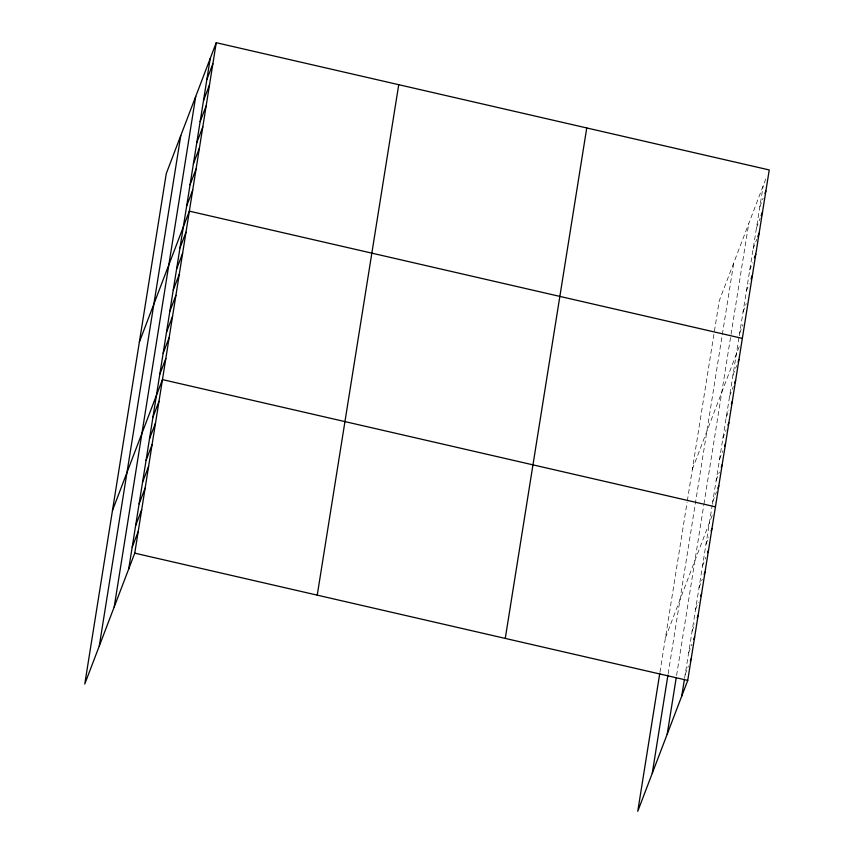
<?xml version="1.0" encoding="UTF-8"?>
<svg xmlns="http://www.w3.org/2000/svg" width="854" height="854" viewBox="0 0 854 854"><rect width="100%" height="100%" fill="white"/><g stroke="black" fill="none" stroke-linecap="round" stroke-linejoin="round"><path stroke-width="0.64" stroke-dasharray="4.27 3.2" d="M659.961 672.205L687.107 502.195M687.321 500.882L719.249 300.843L766.454 177.226M668.159 673.774L733.757 262.851M676.581 675.471L703.739 505.344M703.952 504.031L748.702 223.716M684.566 678.311L712.161 505.515M712.364 504.202L739.052 337.063M739.265 335.75L763.209 185.724M759.846 206.775L763.092 198.288M756.484 227.837L760.199 218.122M753.132 248.888L756.836 239.184M749.769 269.949L752.545 262.669M746.407 291L749.182 283.72M743.044 312.062L746.289 303.565M739.681 333.113L742.927 324.627M692.359 469.294L739.564 345.678M732.956 375.226L736.66 365.523M729.594 396.288L733.298 386.574M726.231 417.339L729.017 410.059M722.868 438.401L726.113 429.904M719.506 459.452L722.751 450.965M716.143 480.514L719.388 472.016M712.791 501.565L716.495 491.861M665.469 637.746L712.204 515.346M705.959 544.318L708.745 537.038M702.5 566.01L705.746 557.523M699.031 587.712L702.276 579.215M695.572 609.404L698.348 602.123M692.103 631.095L694.889 623.815M688.644 652.798L691.889 644.3M685.175 674.489L688.42 665.992"/><path stroke-width="1.28" d="M99.267 646.072L180.77 135.605M114.212 606.927L195.715 96.47M128.719 568.935L210.223 58.478M216.243 42.7L166.263 173.597L84.76 684.054L134.751 553.157L216.243 42.7L769.24 169.946L687.737 680.403L637.757 811.3L659.758 673.475M317.24 595.153L398.733 84.695M505.258 638.418L586.751 127.951M652.264 773.308L667.956 675.044M667.209 734.173L676.176 678.023M681.716 696.181L684.364 679.592M206.86 79.539L212.881 63.762M203.498 100.591L209.518 84.813M200.135 121.652L206.156 105.875M196.772 142.703L202.793 126.926M193.41 163.765L199.43 147.988M190.047 184.816L196.068 169.039M186.684 205.878L192.716 190.1M139.362 342.048L189.353 211.151L742.339 338.397M179.959 247.991L185.991 232.213M176.597 269.042L182.628 253.264M173.234 290.104L179.265 274.326M169.882 311.155L175.903 295.377M166.519 332.217L172.54 316.439M163.157 353.268L169.177 337.49M159.794 374.33L165.815 358.552M112.472 510.5L162.452 379.603L715.449 506.849M152.962 417.072L158.993 401.295M149.503 438.775L155.524 422.997M146.045 460.466L152.065 444.688M142.575 482.158L148.596 466.38M139.117 503.849L145.137 488.072M135.647 525.552L141.679 509.774M132.189 547.243L138.209 531.466M764.949 193.431L765.878 190.997M761.127 215.699L762.515 212.059M757.765 236.75L759.153 233.11M754.402 257.812L755.79 254.172M751.04 278.863L752.427 275.223M738.059 361.882L738.977 359.449M734.696 382.934L735.625 380.51M731.334 403.995L732.262 401.561M727.971 425.046L728.9 422.623M724.608 446.108L725.537 443.674M721.246 467.159L722.174 464.736M717.883 488.221L718.812 485.787M711.062 530.974L711.99 528.541M707.592 552.666L708.521 550.232M704.134 574.358L705.062 571.934M700.664 596.049L701.593 593.626M697.206 617.752L698.134 615.318M693.736 639.443L694.665 637.02M690.278 661.135L691.206 658.712M134.751 553.157L687.737 680.403"/></g></svg>
